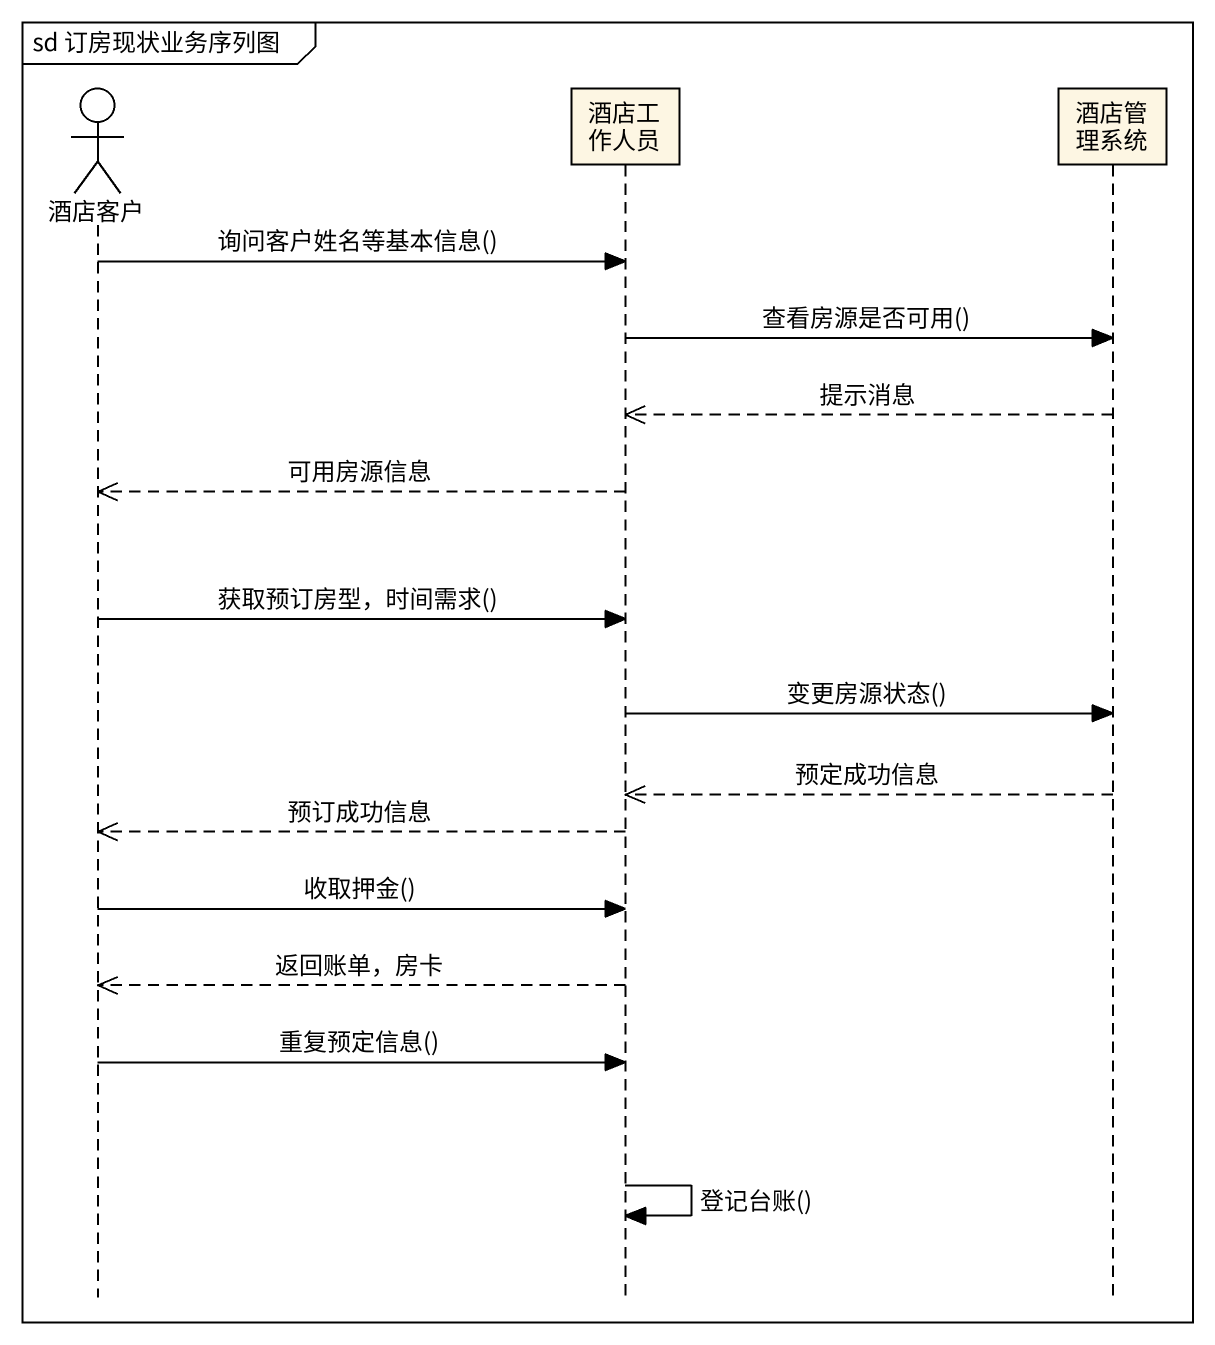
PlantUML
@startuml
mainframe sd 订房现状业务序列图
hide footbox
actor 酒店客户
participant 酒店工作人员
participant 酒店管理系统

酒店客户 -> 酒店工作人员 : 询问客户姓名等基本信息()
酒店工作人员 -> 酒店管理系统 : 查看房源是否可用()
酒店管理系统 -->> 酒店工作人员 : 提示消息
酒店工作人员 -->> 酒店客户 : 可用房源信息
酒店客户 -> 酒店工作人员 : 获取预订房型，时间需求()
酒店工作人员 -> 酒店管理系统 : 变更房源状态()
酒店管理系统 -->> 酒店工作人员 : 预定成功信息
酒店工作人员 -->> 酒店客户 : 预订成功信息
酒店客户 -> 酒店工作人员 : 收取押金()
酒店工作人员 -->> 酒店客户 : 返回账单，房卡
酒店客户 -> 酒店工作人员 : 重复预定信息()
酒店工作人员 -> 酒店工作人员 : 登记台账()
@enduml
